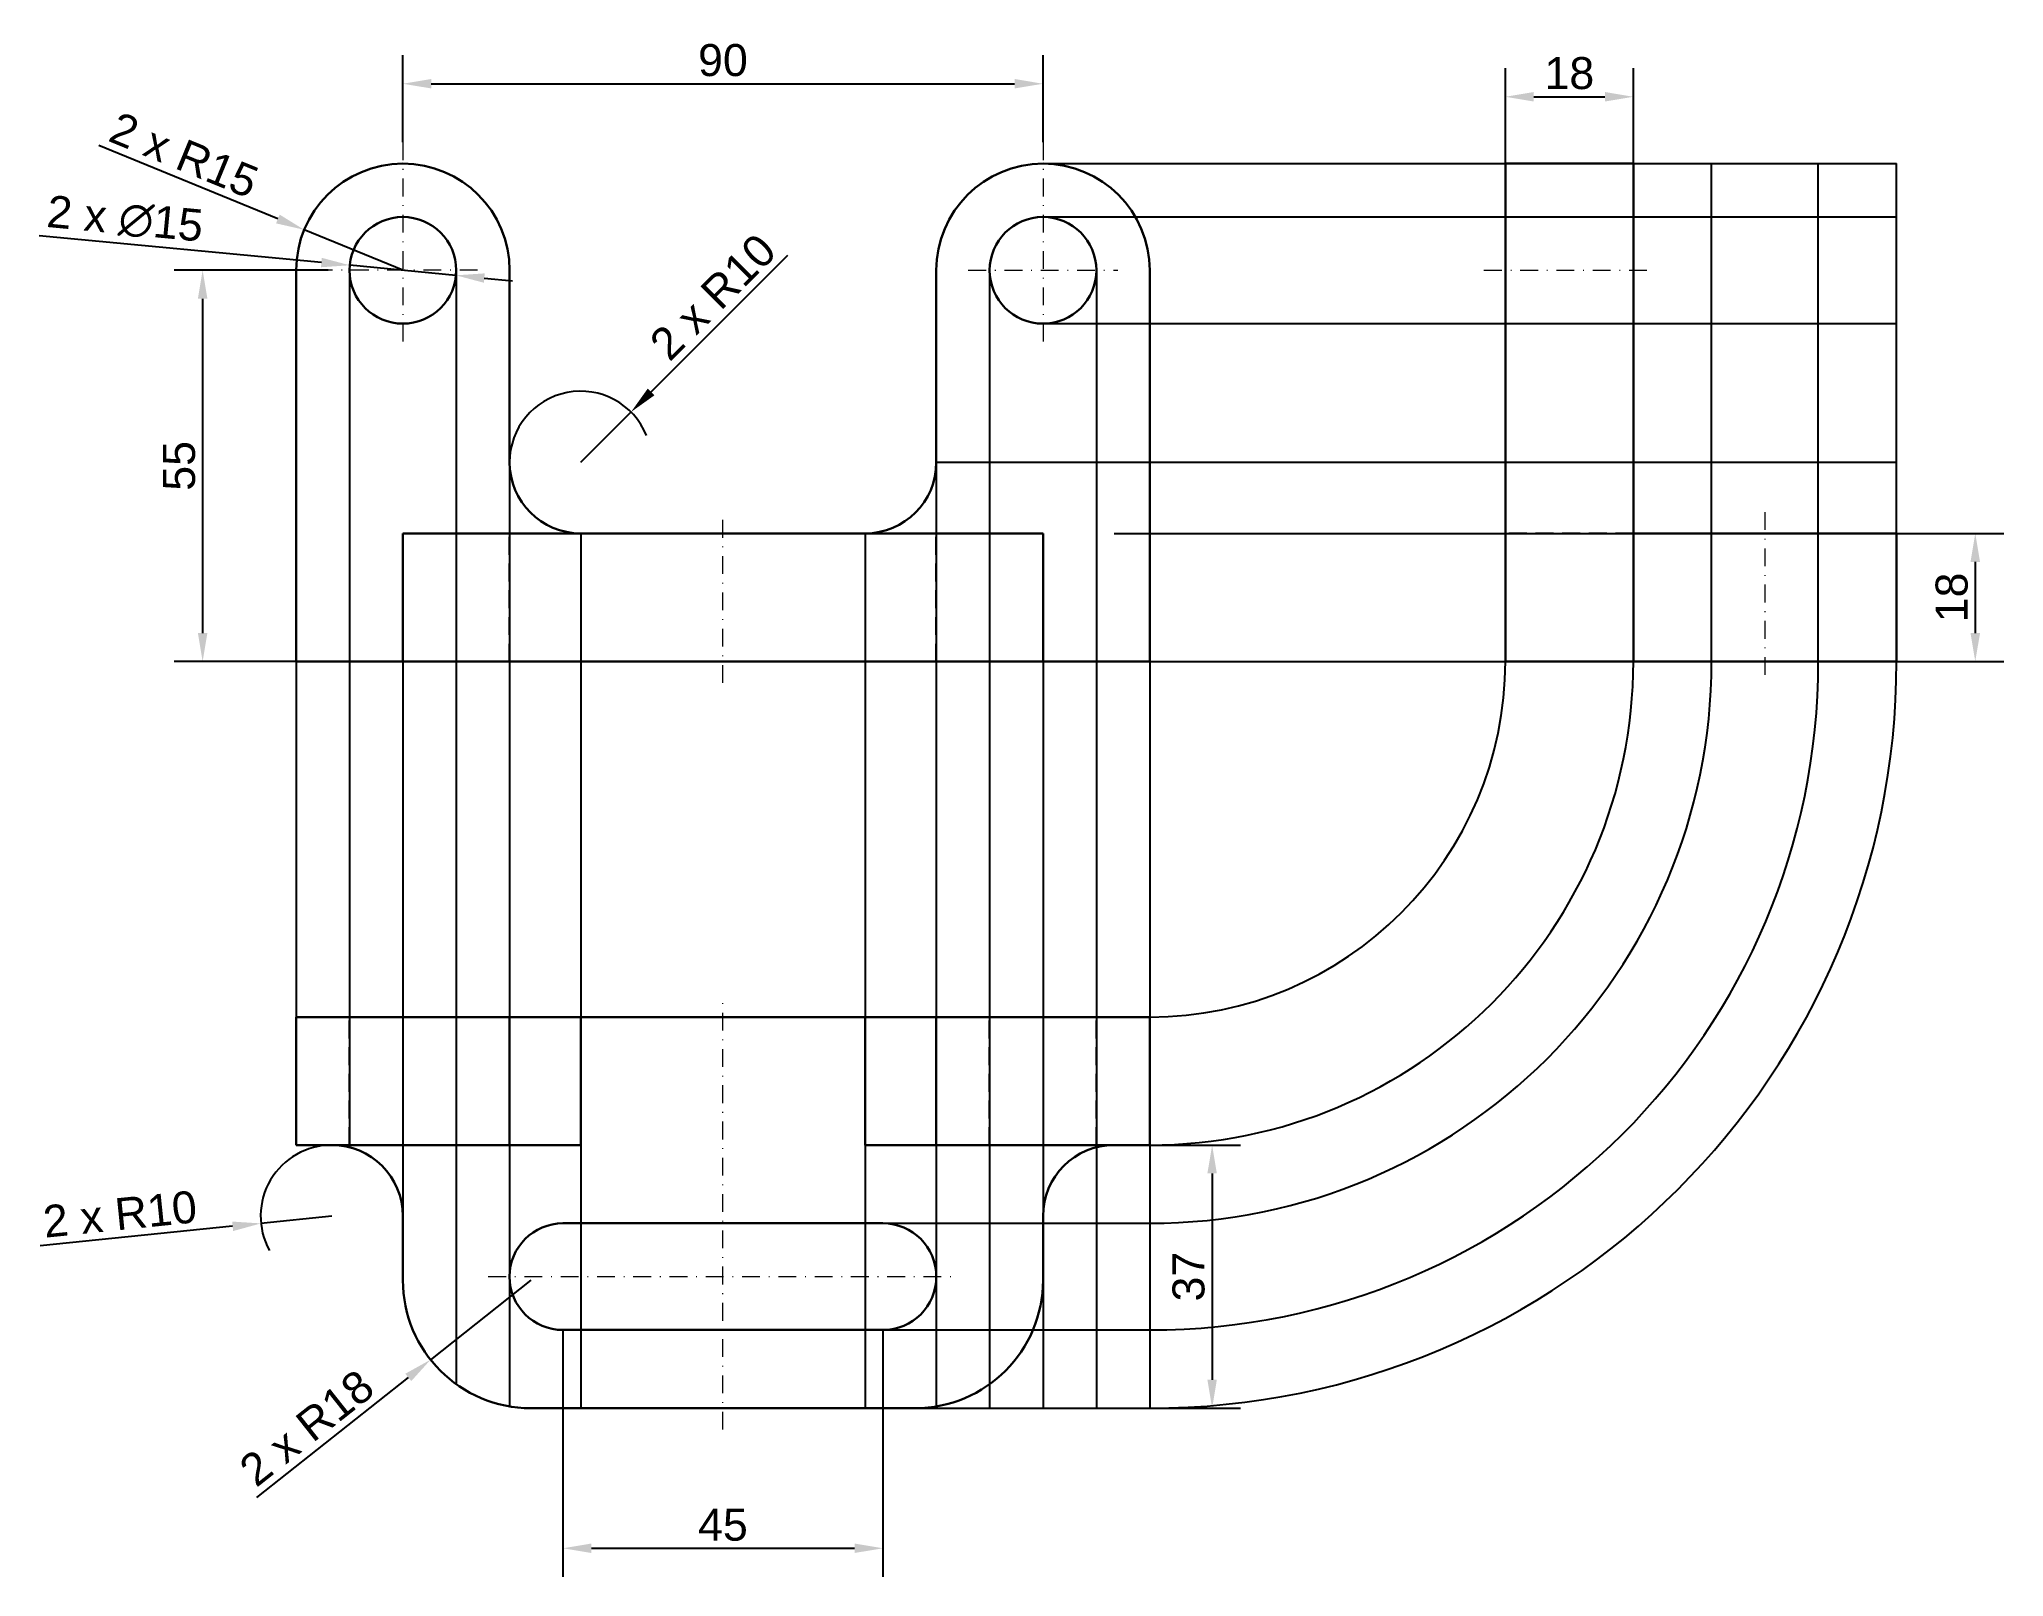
# Model space of a CAD drawing. Header units: inches. Extents: x 1 to 277, y -181 to 36.
import ezdxf

# ---------------------------------------------------------------- set-up
doc = ezdxf.new("R2010")
doc.units = ezdxf.units.IN
doc.header["$LTSCALE"] = 5
doc.header["$MEASUREMENT"] = 0
doc.linetypes.add('DASHDOT', pattern=[1, 0.5, -0.25, 0, -0.25])
doc.linetypes.add('DASHED', pattern=[0.75, 0.5, -0.25])
doc.layers.add('ajutator', color=82, linetype='Continuous')
doc.layers.add('nevazute', color=170, linetype='DASHED')
doc.layers.add('axe', color=10, linetype='DASHDOT', lineweight=20)
doc.layers.add('contur', color=174, linetype='Continuous', lineweight=30)
doc.styles.add('text4.5', font='arial.ttf', dxfattribs={"height": 4.5})
doc.dimstyles.new('cote4.5', dxfattribs={"dimscale": 0, "dimtxt": 4.5, "dimasz": 4, "dimexe": 4, "dimexo": 0, "dimgap": 1, "dimtad": 1, "dimdec": 0, "dimdsep": 46, "dimtxsty": 'text4.5', "dimcen": 0.09, "dimadec": 0, "dimazin": 0, "dimtfac": 1, "dimtdec": 0, "dimtmove": 0, "dimatfit": 0, "dimfxl": 1, "dimtolj": 1, "dimtzin": 0, "dimarcsym": 1})

# ---------------------------------------------------------------- blocks, each defined once
blk = doc.blocks.new('*D17')
at = {"color": 0, "lineweight": -2, "transparency": 16777216}
for p, q in [((74.5, -145.96), (74.5, -180.66)), ((119.5, -145.96), (119.5, -180.66)), ((78.5, -176.66), (115.5, -176.66))]:
    blk.add_line(p, q, dxfattribs=at)
at = {"color": 0, "transparency": 16777216}
for points in [[(78.5, -175.99), (78.5, -177.32), (74.5, -176.66)], [(115.5, -175.99), (115.5, -177.32), (119.5, -176.66)]]:
    blk.add_solid(points, dxfattribs=at)
at = {"layer": 'Defpoints', "color": 0, "transparency": 16777216}
for p in [(74.5, -145.96), (119.5, -145.96), (119.5, -176.66)]:
    blk.add_point(p, dxfattribs=at)
at = {"color": 0, "transparency": 16777216, "insert": (97, -173.37), "char_height": 4.5, "attachment_point": 5, "style": 'text4.5'}
blk.add_mtext('\\A1;45', dxfattribs=at)
blk = doc.blocks.new('*D18')
at = {"color": 0, "lineweight": -2, "transparency": 16777216}
for p, q in [((41.5, 3.04), (19.85, 3.04)), ((23.85, -0.96), (23.85, -47.96)), ((37, -51.96), (19.85, -51.96))]:
    blk.add_line(p, q, dxfattribs=at)
at = {"color": 0, "transparency": 16777216}
for points in [[(23.18, -0.96), (24.52, -0.96), (23.85, 3.04)], [(23.18, -47.96), (24.52, -47.96), (23.85, -51.96)]]:
    blk.add_solid(points, dxfattribs=at)
at = {"layer": 'Defpoints', "color": 0, "transparency": 16777216}
for p in [(41.5, 3.04), (23.85, -51.96), (37, -51.96)]:
    blk.add_point(p, dxfattribs=at)
at = {"color": 0, "transparency": 16777216, "insert": (20.56, -24.46), "char_height": 4.5, "attachment_point": 5, "rotation": 90, "style": 'text4.5'}
blk.add_mtext('\\A1;55', dxfattribs=at)
blk = doc.blocks.new('*D19')
at = {"color": 0, "lineweight": -2, "transparency": 16777216}
for p, q in [((52, 21.04), (52, 33.27)), ((142, 21.04), (142, 33.27)), ((56, 29.27), (138, 29.27))]:
    blk.add_line(p, q, dxfattribs=at)
at = {"color": 0, "transparency": 16777216}
for points in [[(56, 29.94), (56, 28.61), (52, 29.27)], [(138, 29.94), (138, 28.61), (142, 29.27)]]:
    blk.add_solid(points, dxfattribs=at)
at = {"layer": 'Defpoints', "color": 0, "transparency": 16777216}
for p in [(142, 29.27), (52, 21.04), (142, 21.04)]:
    blk.add_point(p, dxfattribs=at)
at = {"color": 0, "transparency": 16777216, "insert": (97, 32.57), "char_height": 4.5, "attachment_point": 5, "style": 'text4.5'}
blk.add_mtext('\\A1;90', dxfattribs=at)
blk = doc.blocks.new('*D20')
at = {"color": 0, "lineweight": -2, "transparency": 16777216}
for p, q in [((86.9, -14.06), (106.12, 5.16)), ((77, -23.96), (84.07, -16.89))]:
    blk.add_line(p, q, dxfattribs=at)
blk.add_arc((77, -23.96), 10, 22.0817, 180, dxfattribs=at)
at = {"color": 0, "transparency": 16777216}
blk.add_solid([(86.43, -13.59), (87.37, -14.53), (84.07, -16.89)], dxfattribs=at)
at = {"layer": 'Defpoints', "color": 0, "transparency": 16777216}
for p in [(84.07, -16.89), (77, -23.96)]:
    blk.add_point(p, dxfattribs=at)
at = {"color": 0, "transparency": 16777216, "insert": (95.59, -0.7), "char_height": 4.5, "attachment_point": 5, "rotation": 45, "style": 'text4.5'}
blk.add_mtext('\\A1;2 x R10', dxfattribs=at)
blk = doc.blocks.new('*D21')
at = {"color": 0, "lineweight": -2, "transparency": 16777216}
for p, q in [((28.07, -131.38), (1.03, -134.14)), ((42, -129.96), (32.05, -130.98))]:
    blk.add_line(p, q, dxfattribs=at)
blk.add_arc((42, -129.96), 10, 90, 208.7491, dxfattribs=at)
at = {"color": 0, "transparency": 16777216}
blk.add_solid([(28, -130.72), (28.14, -132.05), (32.05, -130.98)], dxfattribs=at)
at = {"layer": 'Defpoints', "color": 0, "transparency": 16777216}
for p in [(32.05, -130.98), (42, -129.96)]:
    blk.add_point(p, dxfattribs=at)
at = {"color": 0, "transparency": 16777216, "insert": (12.23, -129.69), "char_height": 4.5, "attachment_point": 5, "rotation": 5.8308, "style": 'text4.5'}
blk.add_mtext('\\A1;2 x R10', dxfattribs=at)
blk = doc.blocks.new('*D22')
at = {"color": 0, "lineweight": -2, "transparency": 16777216}
for p, q in [((70, -138.96), (55.9, -150.14)), ((52.76, -152.63), (31.44, -169.53))]:
    blk.add_line(p, q, dxfattribs=at)
at = {"color": 0, "transparency": 16777216}
blk.add_solid([(52.35, -152.11), (53.18, -153.15), (55.9, -150.14)], dxfattribs=at)
at = {"layer": 'Defpoints', "color": 0, "transparency": 16777216}
for p in [(70, -138.96), (55.9, -150.14)]:
    blk.add_point(p, dxfattribs=at)
at = {"color": 0, "transparency": 16777216, "insert": (38.49, -159.74), "char_height": 4.5, "attachment_point": 5, "rotation": 38.4119, "style": 'text4.5'}
blk.add_mtext('\\A1;2 x R18', dxfattribs=at)
blk = doc.blocks.new('*D23')
at = {"color": 0, "lineweight": -2, "transparency": 16777216}
for p, q in [((134.5, -119.96), (169.78, -119.96)), ((165.78, -123.96), (165.78, -152.96)), ((127, -156.96), (169.78, -156.96))]:
    blk.add_line(p, q, dxfattribs=at)
at = {"color": 0, "transparency": 16777216}
for points in [[(165.11, -123.96), (166.44, -123.96), (165.78, -119.96)], [(165.11, -152.96), (166.44, -152.96), (165.78, -156.96)]]:
    blk.add_solid(points, dxfattribs=at)
at = {"layer": 'Defpoints', "color": 0, "transparency": 16777216}
for p in [(134.5, -119.96), (127, -156.96), (165.78, -156.96)]:
    blk.add_point(p, dxfattribs=at)
at = {"color": 0, "transparency": 16777216, "insert": (162.48, -138.46), "char_height": 4.5, "attachment_point": 5, "rotation": 90, "style": 'text4.5'}
blk.add_mtext('\\A1;37', dxfattribs=at)
blk = doc.blocks.new('*D24')
at = {"color": 0, "lineweight": -2, "transparency": 16777216}
for p, q in [((34.42, 10.26), (9.24, 20.6)), ((52, 3.04), (38.12, 8.74))]:
    blk.add_line(p, q, dxfattribs=at)
at = {"color": 0, "transparency": 16777216}
blk.add_solid([(34.68, 10.87), (34.17, 9.64), (38.12, 8.74)], dxfattribs=at)
at = {"layer": 'Defpoints', "color": 0, "transparency": 16777216}
for p in [(38.12, 8.74), (52, 3.04)]:
    blk.add_point(p, dxfattribs=at)
at = {"color": 0, "transparency": 16777216, "insert": (21.23, 19.24), "char_height": 4.5, "attachment_point": 5, "rotation": 337.6767, "style": 'text4.5'}
blk.add_mtext('\\A1;2 x R15', dxfattribs=at)
blk = doc.blocks.new('*D25')
at = {"color": 0, "lineweight": -2, "transparency": 16777216}
for p, q in [((40.55, 4.13), (0.88, 7.91)), ((59.47, 2.33), (44.53, 3.75)), ((63.45, 1.95), (67.43, 1.57))]:
    blk.add_line(p, q, dxfattribs=at)
at = {"color": 0, "transparency": 16777216}
for points in [[(40.61, 4.79), (40.49, 3.47), (44.53, 3.75)], [(63.51, 2.61), (63.39, 1.29), (59.47, 2.33)]]:
    blk.add_solid(points, dxfattribs=at)
at = {"layer": 'Defpoints', "color": 0, "transparency": 16777216}
for p in [(44.53, 3.75), (59.47, 2.33)]:
    blk.add_point(p, dxfattribs=at)
at = {"color": 0, "transparency": 16777216, "insert": (12.94, 10.2), "char_height": 4.5, "attachment_point": 5, "rotation": 354.5604, "style": 'text4.5'}
blk.add_mtext('\\A1;2 x ∅15', dxfattribs=at)
blk = doc.blocks.new('*D26')
at = {"color": 0, "lineweight": -2, "transparency": 16777216}
for p, q in [((207, 18.04), (207, 31.44)), ((225, 18.04), (225, 31.44)), ((211, 27.44), (221, 27.44))]:
    blk.add_line(p, q, dxfattribs=at)
at = {"color": 0, "transparency": 16777216}
for points in [[(211, 28.11), (211, 26.77), (207, 27.44)], [(221, 28.11), (221, 26.77), (225, 27.44)]]:
    blk.add_solid(points, dxfattribs=at)
at = {"layer": 'Defpoints', "color": 0, "transparency": 16777216}
for p in [(225, 27.44), (207, 18.04), (225, 18.04)]:
    blk.add_point(p, dxfattribs=at)
at = {"color": 0, "transparency": 16777216, "insert": (216, 30.74), "char_height": 4.5, "attachment_point": 5, "style": 'text4.5'}
blk.add_mtext('\\A1;18', dxfattribs=at)
blk = doc.blocks.new('*D27')
at = {"color": 0, "lineweight": -2, "transparency": 16777216}
for p, q in [((262, -33.96), (277.07, -33.96)), ((273.07, -37.96), (273.07, -47.96)), ((262, -51.96), (277.07, -51.96))]:
    blk.add_line(p, q, dxfattribs=at)
at = {"color": 0, "transparency": 16777216}
for points in [[(272.4, -37.96), (273.74, -37.96), (273.07, -33.96)], [(272.4, -47.96), (273.74, -47.96), (273.07, -51.96)]]:
    blk.add_solid(points, dxfattribs=at)
at = {"layer": 'Defpoints', "color": 0, "transparency": 16777216}
for p in [(262, -33.96), (262, -51.96), (273.07, -51.96)]:
    blk.add_point(p, dxfattribs=at)
at = {"color": 0, "transparency": 16777216, "insert": (269.77, -42.96), "char_height": 4.5, "attachment_point": 5, "rotation": 90, "style": 'text4.5'}
blk.add_mtext('\\A1;18', dxfattribs=at)

msp = doc.modelspace()

# ---------------------------------------------------------------- linework, layer by layer
at = {"layer": 'ajutator'}
for p, q in [((142, 18.04), (262, 18.04)), ((207, -51.96), (207, 18.04)), ((225, -51.96), (225, 18.04)), ((236, -51.96), (236, 18.04)), ((251, -51.96), (251, 18.04)), ((262, -51.96), (262, 18.04)), ((142, 10.54), (262, 10.54)), ((44.5, 3.04), (44.5, -120.28)), ((59.5, 3.04), (59.5, -153.58)), ((134.5, 3.04), (134.5, -156.96)), ((149.5, 3.04), (149.5, -156.96)), ((142, -4.46), (262, -4.46)), ((67, -23.96), (67, -156.71)), ((127, -23.96), (127, -156.96)), ((127, -23.96), (262, -23.96)), ((77, -33.96), (77, -156.96)), ((117, -33.96), (117, -156.96)), ((152, -33.96), (262, -33.96)), ((37, -51.96), (37, -119.96)), ((52, -51.96), (52, -138.96)), ((142, -51.96), (142, -156.96)), ((157, -51.96), (157, -156.96)), ((157, -51.96), (262, -51.96)), ((119.5, -130.96), (157, -130.96)), ((117, -145.96), (157, -145.96)), ((119.5, -156.96), (157, -156.96))]:
    msp.add_line(p, q, dxfattribs=at)
for radius in [50, 68, 79, 94, 105]:
    msp.add_arc((157, -51.96), radius, 270, 0, dxfattribs=at)
at = {"layer": 'axe'}
for p, q in [((52, 21.04), (52, -7.46)), ((142, 21.04), (142, -7.46)), ((62.5, 3.04), (41.5, 3.04)), ((131.5, 3.04), (152.5, 3.04)), ((204, 3.04), (228, 3.04)), ((97, -54.96), (97, -30.96)), ((243.5, -30.96), (243.5, -54.96)), ((52, -98.96), (52, -122.96)), ((97, -159.96), (97, -98.96)), ((142, -98.96), (142, -122.96)), ((64, -138.46), (130, -138.46))]:
    msp.add_line(p, q, dxfattribs=at)
at = {"layer": 'contur'}
for p, q in [((207, -51.96), (207, 18.04)), ((207, 18.04), (225, 18.04)), ((225, 18.04), (225, -33.96)), ((37, -51.96), (37, 3.04)), ((67, 3.04), (67, -23.96)), ((127, -23.96), (127, 3.04)), ((157, -51.96), (157, 3.04)), ((52, -33.96), (52, -51.96)), ((52, -33.96), (142, -33.96)), ((77, -33.96), (117, -33.96)), ((142, -33.96), (142, -51.96)), ((225, -33.96), (262, -33.96)), ((225, -33.96), (225, -51.96)), ((262, -33.96), (262, -51.96)), ((37, -51.96), (157, -51.96)), ((262, -51.96), (207, -51.96)), ((37, -101.96), (157, -101.96)), ((37, -101.96), (37, -119.96)), ((67, -119.96), (67, -101.96)), ((77, -119.96), (77, -101.96)), ((117, -119.96), (117, -101.96)), ((127, -101.96), (127, -119.96)), ((157, -101.96), (157, -119.96)), ((37, -119.96), (42, -119.96)), ((42, -119.96), (77, -119.96)), ((157, -119.96), (117, -119.96)), ((152, -119.96), (157, -119.96)), ((52, -129.96), (52, -138.96)), ((119.5, -130.96), (74.5, -130.96)), ((142, -138.96), (142, -129.96)), ((119.5, -145.96), (74.5, -145.96)), ((70, -156.96), (124, -156.96))]:
    msp.add_line(p, q, dxfattribs=at)
for centre in [(52, 3.04), (142, 3.04)]:
    msp.add_circle(centre, 7.5, dxfattribs=at)
for centre, radius, start, end in [((52, 3.04), 15, 0, 180), ((142, 3.04), 15, 0, 180), ((77, -23.96), 10, 180, 270), ((117, -23.96), 10, 270, 0), ((42, -129.96), 10, 0, 90), ((152, -129.96), 10, 90, 180), ((74.5, -138.46), 7.5, 90, 270), ((119.5, -138.46), 7.5, 270, 90), ((70, -138.96), 18, 180, 270), ((124, -138.96), 18, 270, 0)]:
    msp.add_arc(centre, radius, start, end, dxfattribs=at)
at = {"layer": 'nevazute'}
for p, q in [((207, 10.54), (225, 10.54)), ((207, -4.46), (225, -4.46)), ((207, -23.96), (225, -23.96)), ((67, -51.96), (67, -33.96)), ((127, -51.96), (127, -33.96)), ((225, -33.96), (207, -33.96)), ((236, -51.96), (236, -33.96)), ((251, -51.96), (251, -33.96)), ((44.5, -119.96), (44.5, -101.96)), ((59.5, -101.96), (59.5, -119.96)), ((134.5, -119.96), (134.5, -101.96)), ((149.5, -119.96), (149.5, -101.96))]:
    msp.add_line(p, q, dxfattribs=at)

# ---------------------------------------------------------------- dimensions: what is measured, and where the dimension line sits
for base, p1, p2, picture, middle in [((142, 29.27), (52, 21.04), (142, 21.04), '*D19', (97, 32.57)), ((225, 27.44), (207, 18.04), (225, 18.04), '*D26', (216, 30.74)), ((119.5, -176.66), (74.5, -145.96), (119.5, -145.96), '*D17', (97, -173.37))]:
    dim = msp.add_linear_dim(base=base, p1=p1, p2=p2, dimstyle='cote4.5', override={"dimscale": 1})
    dim.commit()
    dim.dimension.update_dxf_attribs({"geometry": picture, "text_midpoint": middle})
for center, mpoint, picture, middle in [((52, 3.04), (38.12, 8.74), '*D24', (19.98, 16.19)), ((42, -129.96), (32.05, -130.98), '*D21', (12.56, -132.97)), ((70, -138.96), (55.9, -150.14), '*D22', (40.54, -162.32))]:
    dim = msp.add_radius_dim(center=center, mpoint=mpoint, text='2 x <>', dimstyle='cote4.5', override={"dimscale": 1})
    dim.commit()
    dim.dimension.update_dxf_attribs({"geometry": picture, "text_midpoint": middle, "dimtype": 164})
dim = msp.add_diameter_dim_2p(p1=(59.47, 2.33), p2=(44.53, 3.75), text='2 x <>', dimstyle='cote4.5', override={"dimscale": 1})
dim.commit()
dim.dimension.update_dxf_attribs({"geometry": '*D25', "text_midpoint": (12.62, 6.79), "dimtype": 163})
dim = msp.add_radius_dim(center=(77, -23.96), mpoint=(84.07, -16.89), text='2 x <>', dimstyle='cote4.5', override={"dimscale": 1})
dim.commit()
dim.dimension.update_dxf_attribs({"geometry": '*D20', "text_midpoint": (95.59, -0.7)})
for base, p1, p2, picture, middle in [((23.85, -51.96), (41.5, 3.04), (37, -51.96), '*D18', (20.56, -24.46)), ((273.07, -51.96), (262, -33.96), (262, -51.96), '*D27', (269.77, -42.96)), ((165.78, -156.96), (134.5, -119.96), (127, -156.96), '*D23', (162.48, -138.46))]:
    dim = msp.add_linear_dim(base=base, p1=p1, p2=p2, angle=90, dimstyle='cote4.5', override={"dimscale": 1})
    dim.commit()
    dim.dimension.update_dxf_attribs({"geometry": picture, "text_midpoint": middle})

doc.saveas('drawing.dxf')
